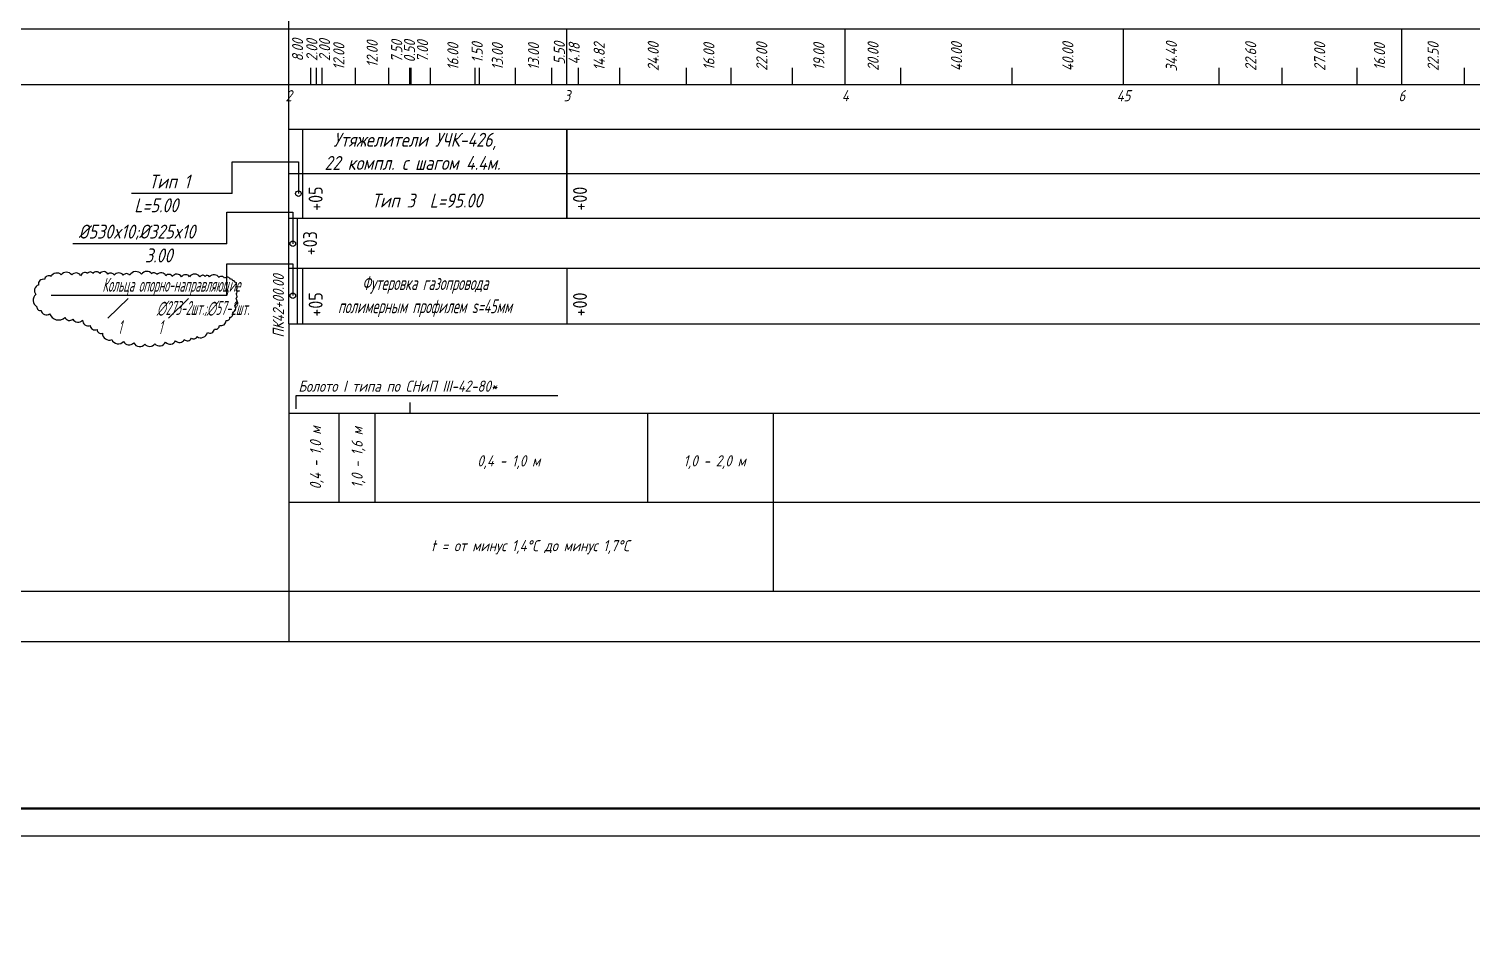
# Model space of a CAD drawing. Extents: x 0 to 1705, y -46 to 631.
# Drawn here: x 221.8 to 481.1, y 0 to 165.5 of the extents above; entities that cross this region are included whole.
import ezdxf
from ezdxf import colors
from ezdxf.entities.mleader import LeaderData, LeaderLine
from ezdxf.enums import TextEntityAlignment as Align
from ezdxf.math import Vec2, Vec3

# ---------------------------------------------------------------- set-up
doc = ezdxf.new("R2010")
doc.units = 0
for name, color, linetype in [('Изм 2', 6, 'Continuous'), ('Изм.5', 6, 'Continuous'), ('Изм.6', 6, 'Continuous'), ('Подвал', 7, 'Continuous'), ('ТХ-Л', 140, 'Continuous')]:
    doc.layers.add(name, color=color, linetype=linetype)
doc.layers.add('ИИ_ОФОРМЛЕНИЕ_025', color=7, linetype='Continuous', lineweight=25)
doc.layers.add('ИИ_ПРОФИЛЬ_025', color=7, linetype='Continuous', lineweight=25)
doc.styles.add('VNIPISIMPLEXCUR', font='simplex.shx', dxfattribs={"width": 0.8, "oblique": 15})
pattern_1 = [(0, (-517.7, -9.36), (0, 698.5), [508, -190.5]), (90, (-517.7, -9.36), (-698.5, 4e-14), [508, -190.5])]

# ---------------------------------------------------------------- blocks, each defined once
blk = doc.blocks.new('ИИ03А2Х4')
at = {"color": 0, "linetype": 'Continuous', "lineweight": 25}
blk.add_lwpolyline([(0, 0), (0, 594), (1682, 594), (1682, 0)], close=True, dxfattribs=at)
at = {"color": 0, "linetype": 'Continuous', "lineweight": 50}
blk.add_lwpolyline([(20, 5), (20, 589), (1677, 589), (1677, 5)], close=True, dxfattribs=at)
at = {"color": 0, "linetype": 'Continuous', "style": 'VNIPISIMPLEXCUR', "oblique": 15, "width": 0.8, "flags": 8}
blk.add_attdef('FORMAT', text='', height=2.5, dxfattribs=at).set_placement((1677, 1.25), align=Align.RIGHT)

msp = doc.modelspace()

# ---------------------------------------------------------------- hatches: boundary and pattern name
at = {"layer": 'ТХ-Л', "ltscale": 100}
h = msp.add_hatch(dxfattribs=at)
h.set_pattern_fill('ANGLE', color=256, scale=100)
h.set_pattern_definition([(0, (-516.7, -0.36), (0, 698.5), [508, -190.5]), (90, (-516.7, -0.36), (-698.5, 4e-14), [508, -190.5])])
h.paths.add_polyline_path([(270.742, 135.872, 1), (269.742, 135.872, 1)])
h = msp.add_hatch(dxfattribs=at)
h.set_pattern_fill('ANGLE', color=256, scale=100)
h.set_pattern_definition(pattern_1)
h.paths.add_polyline_path([(269.742, 126.872, 1), (268.742, 126.872, 1)])
h = msp.add_hatch(dxfattribs=at)
h.set_pattern_fill('ANGLE', color=256, scale=100)
h.set_pattern_definition(pattern_1)
h.paths.add_polyline_path([(269.742, 117.543, 1), (268.742, 117.543, 1)])

# ---------------------------------------------------------------- linework, layer by layer
at = {"layer": 'Изм 2', "ltscale": 100}
for points in [[(236.019, 113.492), (239.635, 117.038)], [(246.894, 113.492), (250.51, 117.038)]]:
    msp.add_lwpolyline(points, dxfattribs=at)
at = {"layer": 'Изм.6', "ltscale": 100}
msp.add_lwpolyline([(231.113, 121.13, 0.5205671), (229.5, 121.264, 0.5205671), (227.619, 121.264, 0.5205671), (225.805, 120.995, 0.5205671), (224.596, 120.458, 0.5205671), (223.521, 119.451, 0.5205671), (223.05, 117.771, 0.5205671), (223.252, 115.555, 0.5205671), (223.991, 114.883, 0.5205671), (225.536, 114.279, 0.5205671), (228.291, 113.607, 0.5205671), (229.702, 113.339, 0.5205671), (231.448, 113.137, 0.5205671), (232.792, 112.197, 0.5205671), (234.069, 111.458, 0.5205671), (235.009, 110.786, 0.5205671), (236.689, 109.644, 0.5205671), (238.839, 109.309, 0.5205671), (240.653, 109.04, 0.5205671), (242.668, 108.839, 0.5205671), (244.415, 108.906, 0.5205671), (246.364, 109.174, 0.5205671), (248.177, 109.443, 0.5205671), (249.723, 109.644, 0.5205671), (250.999, 109.913, 0.5205671), (252.007, 110.182, 0.5205671), (253.888, 110.921, 0.5205671), (255.165, 111.525, 0.5205671), (256.038, 112.197, 0.5205671), (257.247, 113.07, 0.5205671), (257.919, 113.674, 0.5205671), (258.457, 114.548, 0.5205671), (258.793, 115.756, 0.5205671), (258.994, 117.033, 0.5205671), (259.061, 117.839, 0.5205671), (259.061, 118.577, 0.5205671), (259.061, 119.249, 0.5205671), (258.793, 119.988, 0.5205671), (258.457, 120.189, 0.5205671), (258.054, 120.458, 0.5205671), (256.979, 120.659, 0.5205671), (255.971, 120.794, 0.5205671), (254.291, 120.928, 0.5205671), (253.485, 120.995, 0.5205671), (252.545, 120.928, 0.5205671), (250.663, 120.928, 0.5205671), (249.252, 120.928, 0.5205671), (247.573, 120.995, 0.5205671), (246.431, 121.13, 0.5205671), (244.818, 121.331, 0.5205671), (243.878, 121.465, 0.5205671), (242.064, 121.398, 0.5205671), (239.914, 121.197, 0.5205671), (238.772, 121.197, 0.5205671), (237.159, 121.197, 0.5205671), (236.017, 121.398, 0.5205671), (234.539, 121.533, 0.5205671), (233.33, 121.533, 0.5205671), (232.322, 121.533, 0.5205671)], format="xyb", close=True, dxfattribs=at)
at = {"layer": 'ИИ_ПРОФИЛЬ_025', "flags": 128}
for points in [[(118.499, 165.453), (1168.499, 165.453)], [(268.499, 155.453), (268.499, 165.453)], [(318.499, 155.453), (318.499, 165.453)], [(368.499, 155.453), (368.499, 165.453)], [(418.499, 155.453), (418.499, 165.453)], [(468.499, 155.453), (468.499, 165.453)], [(272.499, 155.453), (272.499, 158.453)], [(273.499, 155.453), (273.499, 158.453)], [(274.499, 155.453), (274.499, 158.453)], [(280.499, 155.453), (280.499, 158.453)], [(286.499, 155.453), (286.499, 158.453)], [(290.249, 155.453), (290.249, 158.453)], [(290.499, 155.453), (290.499, 158.453)], [(293.999, 155.453), (293.999, 158.453)], [(301.999, 155.453), (301.999, 158.453)], [(302.749, 155.453), (302.749, 158.453)], [(309.249, 155.453), (309.249, 158.453)], [(315.749, 155.453), (315.749, 158.453)], [(320.589, 155.453), (320.589, 158.453)], [(327.999, 155.453), (327.999, 158.453)], [(339.999, 155.453), (339.999, 158.453)], [(347.999, 155.453), (347.999, 158.453)], [(358.999, 155.453), (358.999, 158.453)], [(378.499, 155.453), (378.499, 158.453)], [(398.499, 155.453), (398.499, 158.453)], [(435.699, 155.453), (435.699, 158.453)], [(446.999, 155.453), (446.999, 158.453)], [(460.499, 155.453), (460.499, 158.453)], [(479.749, 155.453), (479.749, 158.453)], [(118.499, 155.453), (1168.499, 155.453)], [(268.499, 147.453), (1168.499, 147.453)], [(268.499, 139.453), (1168.499, 139.453)], [(268.499, 131.453), (1168.499, 131.453)], [(268.499, 122.453), (1168.499, 122.453)], [(268.499, 112.453), (1168.499, 112.453)], [(268.499, 112.453), (268.499, 55.453)], [(269.806, 97.233), (269.806, 99.61), (316.856, 99.61)], [(268.499, 96.453), (1168.499, 96.453)], [(277.499, 96.453), (277.499, 80.453)], [(283.973, 96.453), (283.973, 80.453)], [(290.249, 98.352), (290.249, 96.453)], [(332.99, 96.453), (332.99, 80.453)], [(355.565, 96.453), (355.565, 64.453)], [(268.499, 80.453), (1168.499, 80.453)], [(118.499, 64.453), (1168.499, 64.453)], [(118.499, 55.453), (1168.499, 55.453)], [(118.499, 25.453), (1168.499, 25.453)]]:
    msp.add_lwpolyline(points, dxfattribs=at)
at = {"layer": 'Подвал'}
msp.add_line((269.999, 131.453), (269.999, 122.453), dxfattribs=at)
at = {"layer": 'ТХ-Л'}
for points in [[(268.499, 112.453), (268.499, 328.453)], [(270.999, 147.453), (270.999, 131.453)], [(318.499, 131.453), (318.499, 147.453)], [(318.499, 147.453), (318.499, 131.453)], [(258.351, 135.872), (240.263, 135.872)], [(269.999, 131.453), (269.999, 112.453)], [(257.351, 126.872), (229.73, 126.872)], [(270.999, 122.453), (270.999, 112.453)], [(318.499, 122.453), (318.499, 112.453)], [(257.351, 117.543), (225.821, 117.543)]]:
    msp.add_lwpolyline(points, dxfattribs=at)
at = {"layer": 'ТХ-Л', "ltscale": 100}
for points in [[(258.351, 135.872), (258.351, 141.562), (270.242, 141.562), (270.242, 135.872)], [(257.351, 126.872), (257.351, 132.562), (269.242, 132.562), (269.242, 126.872)], [(257.351, 117.543), (257.351, 123.233), (269.242, 123.233), (269.242, 117.543)]]:
    msp.add_lwpolyline(points, dxfattribs=at)
for centre in [(270.242, 135.872), (269.242, 126.872), (269.242, 117.543)]:
    msp.add_circle(centre, 0.5, dxfattribs=at)

# ---------------------------------------------------------------- block references
at = {"layer": 'ИИ_ОФОРМЛЕНИЕ_025'}
msp.add_blockref('ИИ03А2Х4', (23.499, 20.453), dxfattribs=at)

# ---------------------------------------------------------------- texts
at = {"layer": 'Изм.5', "insert": (223.358, 113.147), "char_height": 2.5, "attachment_point": 1, "style": 'VNIPISIMPLEXCUR'}
msp.add_mtext_dynamic_manual_height_columns('\\pi14.434;{\\W0.5;1        1}', width=39.53765, gutter_width=12.5, heights=[0], dxfattribs=at)
at = {"layer": 'ИИ_ПРОФИЛЬ_025', "style": 'VNIPISIMPLEXCUR', "oblique": 15, "width": 0.8}
for s, p in [('8.00', (270.095, 161.63)), ('2.00', (272.647, 161.63)), ('2.00', (274.941, 161.63)), ('12.00', (283.499, 160.946)), ('7.50', (287.903, 161.413)), ('0.50', (290.195, 161.413)), ('7.00', (292.554, 161.413)), ('12.00', (277.499, 160.453)), ('16.00', (297.999, 160.453)), ('1.50', (302.374, 161.187)), ('13.00', (305.999, 160.453)), ('13.00', (312.499, 160.453)), ('5.50', (317.124, 161.077)), ('4.18', (319.785, 160.973)), ('14.82', (324.294, 160.453)), ('24.00', (333.999, 160.453)), ('16.00', (343.999, 160.453)), ('22.00', (353.499, 160.453)), ('19.00', (363.749, 160.453)), ('20.00', (373.499, 160.453)), ('40.00', (388.499, 160.453)), ('40.00', (408.499, 160.453)), ('34.40', (427.099, 160.453)), ('22.60', (441.349, 160.453)), ('27.00', (453.749, 160.453)), ('16.00', (464.499, 160.453)), ('22.50', (474.124, 160.453))]:
    msp.add_text(s, height=2, rotation=90, dxfattribs=at).set_placement(p, align=Align.MIDDLE_CENTER)
for s, p in [('2', (268.499, 152.453)), ('3', (318.499, 152.453)), ('4', (368.499, 152.453)), ('45', (418.499, 152.453)), ('6', (468.499, 152.453))]:
    msp.add_text(s, height=2, dxfattribs=at).set_placement(p, align=Align.CENTER)
msp.add_text('ПК42+00.00', height=2, rotation=90, dxfattribs=at).set_placement((265.638, 121.35), align=Align.TOP_RIGHT)
msp.add_text('Болото I типа по СНиП III-42-80*', height=2, dxfattribs=at).set_placement((270.24, 100.286))
for s, p in [('0,4 - 1,0 м', (272.316, 88.389)), ('1,0 - 1,6 м', (279.787, 88.464))]:
    msp.add_text(s, height=2, rotation=90, dxfattribs=at).set_placement(p, align=Align.TOP_CENTER)
for s, p in [('0,4 - 1,0 м', (308.036, 88.872)), ('1,0 - 2,0 м', (345.022, 88.872)), ('t = от минус 1,4%%DC до минус 1,7%%DC ', (312.436, 73.636))]:
    msp.add_text(s, height=2, dxfattribs=at).set_placement(p, align=Align.TOP_CENTER)
at = {"layer": 'ТХ-Л', "style": 'VNIPISIMPLEXCUR', "oblique": 15, "width": 0.8}
for s, p in [('Тип 1', (243.404, 136.79)), ('L=5.00', (240.746, 132.513)), ('Тип 3  L=95.00', (283.416, 133.368)), ('%%C530x10;%%C325x10', (230.723, 127.79)), ('3.00', (242.674, 123.513))]:
    msp.add_text(s, height=2.5, dxfattribs=at).set_placement(p)
at = {"layer": 'ТХ-Л', "char_height": 2.5, "style": 'VNIPISIMPLEXCUR'}
for s, width, insert, attachment_point in [('\\pi5.5436;Утяжелители УЧК-426, \\P\\pi3.9245;22 компл. с шагом 4.4м.', 47.5, (270.999, 146.791), 1), ('{\\W0.5;Кольца опорно-направляющие   ∅273-2шт.;∅57-2шт.}', 39.53765, (261.42, 120.742), 3), ('\\pi8.6713;{\\W0.6;Футеровка газопровода \\P\\pi4.3492;полимерным профилем s=45мм}', 45.50213, (272.997, 121.052), 1)]:
    msp.add_mtext_dynamic_manual_height_columns(s, width=width, gutter_width=12.5, heights=[0], dxfattribs=dict(at, insert=insert, attachment_point=attachment_point))
at = {"layer": 'ТХ-Л', "char_height": 2.5, "attachment_point": 8, "rotation": 89.672, "style": 'VNIPISIMPLEXCUR'}
for s, insert in [('{\\Q0;+05}', (274.582, 134.959)), ('{\\Q0;+00}', (322.082, 134.959)), ('{\\Q0;+03}', (273.582, 126.953)), ('{\\Q0;+05}', (274.582, 115.959)), ('{\\Q0;+00}', (322.082, 115.959))]:
    msp.add_mtext(s, dxfattribs=dict(at, insert=insert))

# ---------------------------------------------------------------- leaders
at = {"layer": 'ТХ-Л', "ltscale": 100}
ml = msp.add_multileader_mtext('Standard', dxfattribs=at)
ml.set_content('1\\P', color=256, style='VNIPISIMPLEXCUR')
ml.set_leader_properties()
ml.build(insert=Vec2(0, 0))
ml.multileader.update_dxf_attribs({"leader_type": 0, "has_dogleg": 0, "text_left_attachment_type": 0, "text_right_attachment_type": 0, "dogleg_length": 0.36})
ctx = ml.context
ctx.base_point, ctx.char_height, ctx.plane_origin = Vec3(1569.459, 589.914), 3.5, Vec3(4.435, 1.477)
ctx.left_attachment, ctx.right_attachment = 0, 0
notes = []
notes.append((ctx, [(0, (0, 0, 0), (0, 0), (1, 0), 1, [])]))
ctx.mtext.insert, ctx.mtext.flow_direction = Vec3(1571.459, 589.914), 5
for ctx, leaders in notes:
    for number, flags, end, landing, length, lines in leaders:
        leader = LeaderData()
        leader.index, (leader.has_last_leader_line, leader.has_dogleg_vector, leader.attachment_direction) = number, flags
        leader.last_leader_point, leader.dogleg_vector, leader.dogleg_length = Vec3(end), Vec3(landing), length
        for number, points, colour, breaks in lines:
            line = LeaderLine()
            line.index, line.vertices, line.color, line.breaks = number, Vec3.list(points), colors.encode_raw_color(colour), breaks
            leader.lines.append(line)
        ctx.leaders.append(leader)

doc.saveas('drawing.dxf')
